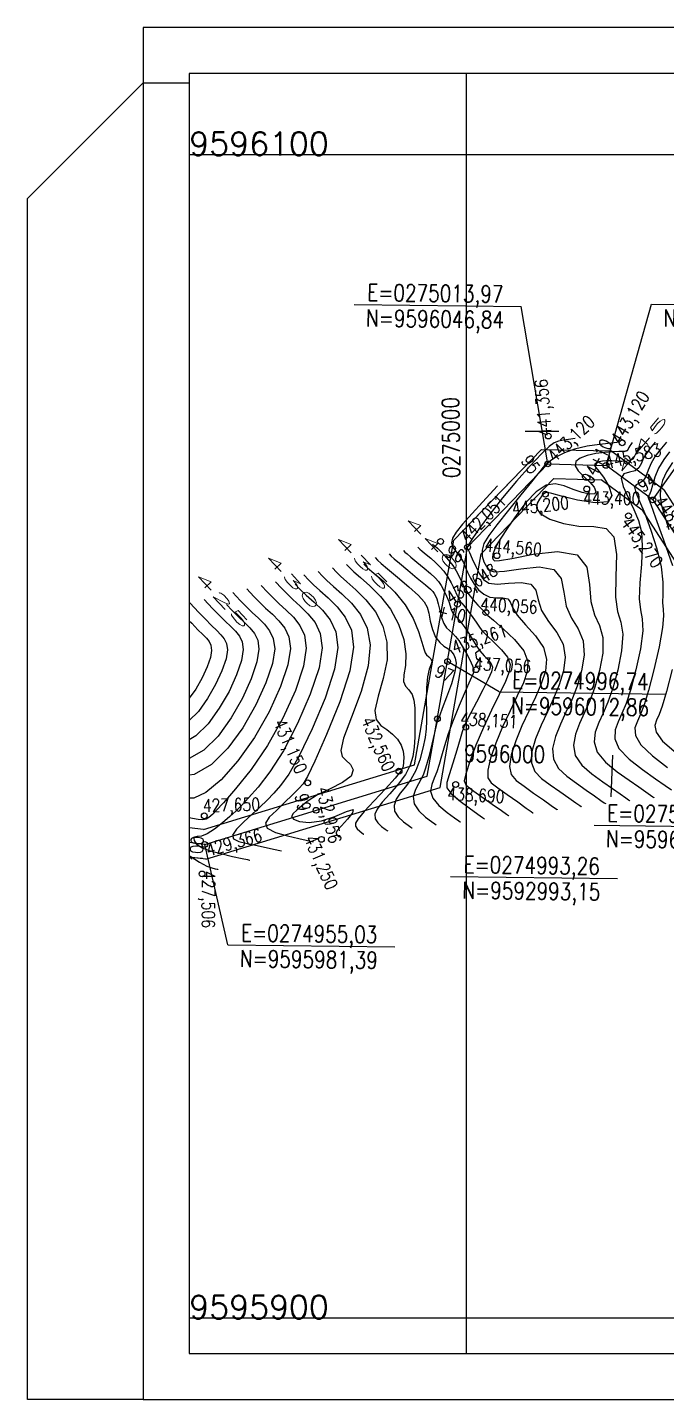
# Model space of a CAD drawing. Header units: millimetres. Extents: x 276147 to 291056, y 9594849 to 9609891.
# Drawn here: x 277339.5 to 277449.3, y 9607270.8 to 9607506.7 of the extents above; entities that cross this region are included whole.
import ezdxf
from ezdxf.enums import TextEntityAlignment as Align

# ---------------------------------------------------------------- set-up
doc = ezdxf.new("R2010")
doc.units = ezdxf.units.MM
doc.header["$LTSCALE"] = 10
doc.linetypes.add('CONTINUO', pattern=[0])
for name, color, linetype in [('2000-Top_malha_coord', 2, 'Continuous'), ('500-dim1', 6, 'Continuous'), ('Curvas mestras', 30, 'Continuous'), ('Curvas simples', 9, 'Continuous'), ('Curvas texto', 2, 'Continuous'), ('LINHA02', 8, 'Continuous'), ('TEXTO-PAPEL', 7, 'Continuous'), ('TEXTO02', 3, 'Continuous'), ('Top_malha_coord', 8, 'Continuous')]:
    doc.layers.add(name, color=color, linetype=linetype)
doc.styles.add('r80', font='romans.shx')
doc.styles.add('ROMANS', font='romans.shx', dxfattribs={"width": 0.8, "height": 4})
doc.styles.add('SIMPLEX', font='simplex', dxfattribs={"height": 0.2})

msp = doc.modelspace()

# ---------------------------------------------------------------- linework, layer by layer
at = {"layer": '500-dim1', "ltscale": 0.1, "elevation": -585}
for points in [[(277359.35, 9607270.83), (277673.07, 9607270.83), (277673.07, 9607506.71), (277359.35, 9607506.71)], [(277367.29, 9607278.77), (277665.13, 9607278.77), (277665.13, 9607498.77), (277367.29, 9607498.77)]]:
    msp.add_lwpolyline(points, close=True, dxfattribs=at)
msp.add_lwpolyline([(277359.35, 9607270.83), (277339.49, 9607270.83), (277339.49, 9607477.33), (277359.35, 9607497.18), (277367.29, 9607497.18)], dxfattribs=at)
at = {"layer": 'Curvas mestras', "linetype": 'CONTINUO'}
for points in [[(277444.81, 9607434.7, -140), (277444.43, 9607434.19, -140), (277444.09, 9607433.61, -140), (277443.82, 9607433.03, -140), (277443.5, 9607432.52, -140), (277442.96, 9607432.19, -140), (277442.06, 9607432.08, -140), (277440.97, 9607432.13, -140), (277439.89, 9607432.21, -140), (277438.99, 9607432.22, -140), (277438.27, 9607432.16, -140), (277437.71, 9607432.04, -140), (277437.27, 9607431.88, -140), (277437, 9607431.66, -140), (277436.95, 9607431.39, -140), (277437.17, 9607431.04, -140), (277437.67, 9607430.43, -140), (277438.45, 9607429.39, -140), (277439.39, 9607427.83, -140), (277439.9, 9607426.23, -140), (277439.26, 9607425.15, -140), (277437.05, 9607424.99, -140), (277434.03, 9607425.47, -140), (277431.28, 9607426.13, -140), (277429.62, 9607426.57, -140), (277428.84, 9607426.75, -140), (277428.5, 9607426.73, -140), (277428.21, 9607426.53, -140), (277427.89, 9607426.17, -140), (277427.49, 9607425.62, -140), (277427.07, 9607424.9, -140), (277426.97, 9607424.06, -140), (277427.6, 9607423.13, -140), (277429.23, 9607422.19, -140), (277431.58, 9607421.42, -140), (277434.24, 9607420.99, -140), (277436.79, 9607420.92, -140), (277438.9, 9607420.57, -140), (277440.25, 9607419.12, -140), (277440.68, 9607416.1, -140), (277440.58, 9607412.28, -140), (277440.52, 9607408.76, -140), (277440.9, 9607406.33, -140), (277441.47, 9607404.49, -140), (277441.8, 9607402.41, -140), (277441.57, 9607399.52, -140), (277440.92, 9607396.21, -140), (277440.07, 9607393.12, -140), (277439.22, 9607390.7, -140), (277438.42, 9607388.83, -140), (277437.67, 9607387.2, -140), (277437.05, 9607385.56, -140), (277436.84, 9607383.88, -140), (277437.36, 9607382.15, -140), (277438.81, 9607380.41, -140), (277440.82, 9607378.75, -140), (277442.87, 9607377.3, -140), (277444.54, 9607376.14, -140), (277445.75, 9607375.28, -140), (277446.55, 9607374.72, -140), (277446.96, 9607374.42, -140), (277447.12, 9607374.32, -140), (277447.14, 9607374.3, -140)], [(277409.06, 9607417.93, -145), (277409.14, 9607417.85, -145), (277409.29, 9607417.72, -145), (277409.55, 9607417.51, -145), (277409.93, 9607417.17, -145), (277410.45, 9607416.66, -145), (277411.13, 9607415.96, -145), (277411.86, 9607415.12, -145), (277412.56, 9607414.21, -145), (277413.14, 9607413.29, -145), (277413.61, 9607412.41, -145), (277414, 9607411.58, -145), (277414.35, 9607410.82, -145), (277414.76, 9607410.07, -145), (277415.32, 9607409.24, -145), (277416.08, 9607408.32, -145), (277416.89, 9607407.42, -145), (277417.57, 9607406.7, -145), (277417.96, 9607406.28, -145), (277418.13, 9607406.1, -145), (277418.18, 9607406.03, -145), (277418.25, 9607405.96, -145), (277418.61, 9607405.63, -145), (277419.56, 9607404.82, -145), (277421.25, 9607403.35, -145), (277423.19, 9607401.48, -145), (277424.76, 9607399.52, -145), (277425.46, 9607397.73, -145), (277425.37, 9607395.99, -145), (277424.7, 9607394.06, -145), (277423.66, 9607391.8, -145), (277422.42, 9607389.25, -145), (277421.13, 9607386.5, -145), (277419.98, 9607383.69, -145), (277419.08, 9607381.09, -145), (277418.58, 9607379.04, -145), (277418.59, 9607377.73, -145), (277419.15, 9607376.86, -145), (277420.29, 9607375.99, -145), (277421.94, 9607374.82, -145), (277423.73, 9607373.56, -145), (277425.2, 9607372.52, -145), (277426.02, 9607371.94, -145), (277426.32, 9607371.72, -145), (277426.36, 9607371.69, -145)], [(277397.3, 9607414.44, -150), (277397.92, 9607413.84, -150), (277399.03, 9607412.87, -150), (277400.7, 9607411.44, -150), (277402.62, 9607409.6, -150), (277404.41, 9607407.44, -150), (277405.76, 9607405.09, -150), (277406.68, 9607402.84, -150), (277407.25, 9607401.02, -150), (277407.59, 9607399.86, -150), (277407.82, 9607399.22, -150), (277408.07, 9607398.84, -150), (277408.44, 9607398.53, -150), (277408.8, 9607398.19, -150), (277408.97, 9607397.79, -150), (277408.84, 9607397.24, -150), (277408.54, 9607396.39, -150), (277408.23, 9607395.06, -150), (277408.07, 9607393.17, -150), (277408.02, 9607391.02, -150), (277408.03, 9607389.02, -150), (277408.04, 9607387.46, -150), (277407.98, 9607386.11, -150), (277407.8, 9607384.64, -150), (277407.44, 9607382.81, -150), (277406.91, 9607380.81, -150), (277406.2, 9607378.95, -150), (277405.34, 9607377.43, -150), (277404.43, 9607376.19, -150), (277403.56, 9607375.1, -150), (277402.86, 9607374.03, -150), (277402.48, 9607372.98, -150), (277402.57, 9607371.96, -150), (277403.2, 9607370.99, -150), (277404.11, 9607370.16, -150), (277404.93, 9607369.55, -150), (277405.39, 9607369.23, -150), (277405.56, 9607369.1, -150), (277405.59, 9607369.09, -150)], [(277385.49, 9607410.98, -155), (277386.3, 9607410.17, -155), (277387.4, 9607409.14, -155), (277388.75, 9607407.93, -155), (277390.19, 9607406.52, -155), (277391.5, 9607404.85, -155), (277392.47, 9607402.83, -155), (277392.82, 9607400.13, -155), (277392.25, 9607396.38, -155), (277390.63, 9607391.43, -155), (277388.39, 9607386.11, -155), (277386.16, 9607381.48, -155), (277384.38, 9607378.34, -155), (277383, 9607376.4, -155), (277381.81, 9607375.07, -155), (277380.66, 9607373.88, -155), (277379.44, 9607372.69, -155), (277378.11, 9607371.45, -155), (277376.67, 9607370.14, -155), (277375.42, 9607368.9, -155), (277374.74, 9607367.88, -155), (277374.89, 9607367.21, -155), (277375.79, 9607366.78, -155), (277377.22, 9607366.44, -155), (277378.97, 9607366.06, -155), (277380.71, 9607365.68, -155), (277382.08, 9607365.38, -155), (277382.84, 9607365.22, -155), (277383.12, 9607365.16, -155), (277383.16, 9607365.15, -155)], [(277373.67, 9607407.53, -160), (277374.68, 9607406.49, -160), (277375.77, 9607405.41, -160), (277376.8, 9607404.44, -160), (277377.73, 9607403.52, -160), (277378.5, 9607402.54, -160), (277379.06, 9607401.37, -160), (277379.26, 9607399.81, -160), (277378.93, 9607397.64, -160), (277377.96, 9607394.75, -160), (277376.43, 9607391.4, -160), (277374.48, 9607388, -160), (277372.24, 9607384.9, -160), (277369.78, 9607382.45, -160), (277367.29, 9607381.03, -160)]]:
    msp.add_polyline3d(points, dxfattribs=at)
at = {"layer": 'Curvas simples', "linetype": 'CONTINUO'}
for points in [[(277433.61, 9607436.04, -143), (277432.43, 9607435.9, -143), (277431.59, 9607435.78, -143), (277430.75, 9607435.59, -143), (277430.01, 9607435.29, -143), (277429.14, 9607434.65, -143), (277427.84, 9607433.39, -143), (277425.89, 9607431.34, -143), (277423.54, 9607428.73, -143), (277421.12, 9607425.86, -143), (277418.95, 9607423.06, -143), (277417.17, 9607420.61, -143), (277415.92, 9607418.79, -143), (277415.27, 9607417.78, -143), (277415.05, 9607417.39, -143), (277415.04, 9607417.31, -143), (277415.07, 9607417.25, -143), (277415.17, 9607417.02, -143), (277415.43, 9607416.42, -143), (277415.9, 9607415.36, -143), (277416.51, 9607414.05, -143), (277417.18, 9607412.78, -143), (277417.87, 9607411.81, -143), (277418.79, 9607411.2, -143), (277420.19, 9607411, -143), (277422.17, 9607411.16, -143), (277424.31, 9607411.31, -143), (277425.99, 9607411.01, -143), (277426.83, 9607409.95, -143), (277427.25, 9607408.33, -143), (277427.84, 9607406.46, -143), (277429.03, 9607404.6, -143), (277430.46, 9607402.72, -143), (277431.55, 9607400.7, -143), (277431.9, 9607398.45, -143), (277431.59, 9607396.08, -143), (277430.85, 9607393.68, -143), (277429.88, 9607391.36, -143), (277428.82, 9607389.08, -143), (277427.75, 9607386.78, -143), (277426.81, 9607384.44, -143), (277426.18, 9607382.21, -143), (277426.09, 9607380.28, -143), (277426.68, 9607378.8, -143), (277427.82, 9607377.61, -143), (277429.32, 9607376.51, -143), (277430.98, 9607375.35, -143), (277432.54, 9607374.25, -143), (277433.74, 9607373.4, -143), (277434.4, 9607372.93, -143), (277434.64, 9607372.76, -143), (277434.67, 9607372.74, -143)], [(277440.81, 9607435.38, -142), (277437.79, 9607435.03, -142), (277435.65, 9607434.71, -142), (277433.51, 9607434.23, -142), (277431.75, 9607433.6, -142), (277430.4, 9607432.91, -142), (277429.42, 9607432.27, -142), (277428.77, 9607431.77, -142), (277428.35, 9607431.38, -142), (277428.07, 9607431.05, -142), (277427.77, 9607430.67, -142), (277427.21, 9607429.96, -142), (277426.1, 9607428.59, -142), (277424.28, 9607426.36, -142), (277422.13, 9607423.72, -142), (277420.15, 9607421.23, -142), (277418.75, 9607419.35, -142), (277417.93, 9607417.97, -142), (277417.6, 9607416.85, -142), (277417.64, 9607415.8, -142), (277417.93, 9607414.83, -142), (277418.34, 9607414.02, -142), (277418.81, 9607413.42, -142), (277419.7, 9607413.12, -142), (277421.45, 9607413.21, -142), (277424.27, 9607413.66, -142), (277427.42, 9607413.97, -142), (277429.96, 9607413.53, -142), (277431.22, 9607411.95, -142), (277431.66, 9607409.64, -142), (277432.07, 9607407.23, -142), (277432.99, 9607405.18, -142), (277434.13, 9607403.31, -142), (277434.97, 9607401.27, -142), (277435.12, 9607398.81, -142), (277434.7, 9607396.12, -142), (277433.92, 9607393.49, -142), (277433, 9607391.14, -142), (277432.02, 9607389, -142), (277431.06, 9607386.92, -142), (277430.22, 9607384.81, -142), (277429.73, 9607382.76, -142), (277429.85, 9607380.91, -142), (277430.72, 9607379.34, -142), (277432.16, 9607377.99, -142), (277433.84, 9607376.77, -142), (277435.5, 9607375.61, -142), (277436.94, 9607374.59, -142), (277438.01, 9607373.84, -142), (277438.59, 9607373.43, -142), (277438.8, 9607373.28, -142), (277438.83, 9607373.26, -142)], [(277443.4, 9607435.33, -141), (277443.14, 9607435.02, -141), (277442.97, 9607434.78, -141), (277442.81, 9607434.51, -141), (277442.68, 9607434.24, -141), (277442.53, 9607434, -141), (277442.27, 9607433.84, -141), (277441.83, 9607433.79, -141), (277441.12, 9607433.79, -141), (277440.08, 9607433.77, -141), (277438.69, 9607433.66, -141), (277437.14, 9607433.45, -141), (277435.65, 9607433.12, -141), (277434.46, 9607432.67, -141), (277433.73, 9607432.09, -141), (277433.6, 9607431.36, -141), (277434.14, 9607430.49, -141), (277435.08, 9607429.54, -141), (277436.08, 9607428.57, -141), (277436.84, 9607427.67, -141), (277437.18, 9607426.96, -141), (277436.97, 9607426.53, -141), (277436.11, 9607426.49, -141), (277434.8, 9607426.77, -141), (277433.27, 9607427.28, -141), (277431.73, 9607427.88, -141), (277430.19, 9607428.25, -141), (277428.59, 9607428, -141), (277426.91, 9607426.88, -141), (277425.21, 9607425.1, -141), (277423.55, 9607422.96, -141), (277422.01, 9607420.77, -141), (277420.73, 9607418.76, -141), (277419.84, 9607417.17, -141), (277419.43, 9607416.14, -141), (277419.38, 9607415.55, -141), (277419.51, 9607415.22, -141), (277419.76, 9607415.03, -141), (277420.62, 9607415.05, -141), (277422.72, 9607415.43, -141), (277426.36, 9607416.16, -141), (277430.54, 9607416.63, -141), (277433.94, 9607416.05, -141), (277435.6, 9607413.94, -141), (277436.08, 9607410.95, -141), (277436.3, 9607408, -141), (277436.95, 9607405.76, -141), (277437.8, 9607403.9, -141), (277438.38, 9607401.84, -141), (277438.35, 9607399.16, -141), (277437.81, 9607396.17, -141), (277437, 9607393.3, -141), (277436.11, 9607390.92, -141), (277435.22, 9607388.92, -141), (277434.37, 9607387.06, -141), (277433.64, 9607385.19, -141), (277433.29, 9607383.32, -141), (277433.6, 9607381.53, -141), (277434.77, 9607379.87, -141), (277436.49, 9607378.37, -141), (277438.36, 9607377.03, -141), (277440.02, 9607375.87, -141), (277441.35, 9607374.94, -141), (277442.28, 9607374.28, -141), (277442.78, 9607373.93, -141), (277442.96, 9607373.8, -141), (277442.98, 9607373.78, -141)], [(277447.32, 9607435.39, -139), (277446.48, 9607434.38, -139), (277445.9, 9607433.6, -139), (277445.37, 9607432.72, -139), (277444.98, 9607431.81, -139), (277444.56, 9607431.03, -139), (277443.91, 9607430.49, -139), (277442.94, 9607430.24, -139), (277441.99, 9607429.97, -139), (277441.51, 9607429.25, -139), (277441.83, 9607427.81, -139), (277442.68, 9607425.89, -139), (277443.67, 9607423.86, -139), (277444.47, 9607421.97, -139), (277444.97, 9607419.98, -139), (277445.14, 9607417.55, -139), (277444.97, 9607414.47, -139), (277444.7, 9607411.22, -139), (277444.59, 9607408.46, -139), (277444.81, 9607406.59, -139), (277445.13, 9607405.04, -139), (277445.21, 9607402.98, -139), (277444.8, 9607399.88, -139), (277444.03, 9607396.26, -139), (277443.15, 9607392.93, -139), (277442.34, 9607390.48, -139), (277441.62, 9607388.75, -139), (277440.98, 9607387.34, -139), (277440.47, 9607385.94, -139), (277440.39, 9607384.43, -139), (277441.12, 9607382.77, -139), (277442.86, 9607380.94, -139), (277445.16, 9607379.13, -139), (277447.39, 9607377.56, -139), (277449.05, 9607376.4, -139), (277450.16, 9607375.63, -139)], [(277449.28, 9607435.42, -138), (277448.14, 9607434.05, -138), (277447.37, 9607433.01, -138), (277446.66, 9607431.82, -138), (277446.14, 9607430.6, -138), (277445.73, 9607429.52, -138), (277445.26, 9607428.74, -138), (277444.66, 9607428.34, -138), (277444.09, 9607428.09, -138), (277443.81, 9607427.66, -138), (277444.01, 9607426.77, -138), (277444.63, 9607425.3, -138), (277445.55, 9607423.14, -138), (277446.63, 9607420.29, -138), (277447.66, 9607417.09, -138), (277448.38, 9607413.99, -138), (277448.65, 9607411.35, -138), (277448.64, 9607409.27, -138), (277448.6, 9607407.77, -138), (277448.71, 9607406.73, -138), (277448.8, 9607405.57, -138), (277448.62, 9607403.55, -138), (277448.02, 9607400.23, -138), (277447.14, 9607396.3, -138), (277446.22, 9607392.74, -138), (277445.45, 9607390.26, -138), (277444.82, 9607388.66, -138), (277444.29, 9607387.48, -138), (277443.88, 9607386.32, -138), (277443.94, 9607384.99, -138), (277444.88, 9607383.39, -138), (277446.9, 9607381.48, -138), (277449.49, 9607379.51, -138)], [(277449.81, 9607433.73, -137), (277448.84, 9607432.42, -137), (277447.94, 9607430.92, -137), (277447.31, 9607429.39, -137), (277446.9, 9607428.01, -137), (277446.61, 9607426.99, -137), (277446.37, 9607426.44, -137), (277446.19, 9607426.21, -137), (277446.11, 9607426.07, -137), (277446.19, 9607425.74, -137), (277446.58, 9607424.72, -137), (277447.43, 9607422.43, -137), (277448.8, 9607418.61, -137), (277450.34, 9607414.2, -137)], [(277450.32, 9607431.92, -136), (277449.28, 9607430.32, -136), (277448.6, 9607428.83, -136), (277448.27, 9607427.45, -136), (277448.22, 9607426.13, -136), (277448.4, 9607424.76, -136), (277448.87, 9607423, -136), (277449.71, 9607420.43, -136)], [(277420.26, 9607427.93, -144), (277417.67, 9607425.11, -144), (277415.9, 9607423.16, -144), (277414.27, 9607421.31, -144), (277413.13, 9607419.92, -144), (277412.52, 9607418.91, -144), (277412.38, 9607418.09, -144), (277412.65, 9607417.31, -144), (277413.14, 9607416.58, -144), (277413.66, 9607415.91, -144), (277414.07, 9607415.32, -144), (277414.39, 9607414.72, -144), (277414.72, 9607414, -144), (277415.13, 9607413.09, -144), (277415.64, 9607412.05, -144), (277416.26, 9607411, -144), (277417.01, 9607410.03, -144), (277417.89, 9607409.26, -144), (277418.92, 9607408.78, -144), (277420.08, 9607408.65, -144), (277421.19, 9607408.65, -144), (277422.02, 9607408.5, -144), (277422.45, 9607407.96, -144), (277422.84, 9607407.02, -144), (277423.62, 9607405.69, -144), (277425.08, 9607404.03, -144), (277426.79, 9607402.13, -144), (277428.14, 9607400.12, -144), (277428.68, 9607398.1, -144), (277428.48, 9607396.03, -144), (277427.78, 9607393.87, -144), (277426.77, 9607391.58, -144), (277425.62, 9607389.17, -144), (277424.44, 9607386.64, -144), (277423.39, 9607384.06, -144), (277422.63, 9607381.65, -144), (277422.33, 9607379.66, -144), (277422.63, 9607378.27, -144), (277423.49, 9607377.24, -144), (277424.81, 9607376.25, -144), (277426.46, 9607375.09, -144), (277428.14, 9607373.9, -144), (277429.47, 9607372.96, -144), (277430.21, 9607372.43, -144), (277430.48, 9607372.24, -144), (277430.52, 9607372.21, -144)], [(277404.11, 9607416.79, -147), (277404.36, 9607416.53, -147), (277404.71, 9607416.21, -147), (277405.37, 9607415.63, -147), (277406.41, 9607414.76, -147), (277407.63, 9607413.75, -147), (277408.74, 9607412.81, -147), (277409.54, 9607412.08, -147), (277410.1, 9607411.45, -147), (277410.57, 9607410.77, -147), (277411.04, 9607409.91, -147), (277411.49, 9607408.95, -147), (277411.87, 9607408.04, -147), (277412.12, 9607407.27, -147), (277412.3, 9607406.67, -147), (277412.46, 9607406.24, -147), (277412.65, 9607405.94, -147), (277412.93, 9607405.65, -147), (277413.35, 9607405.2, -147), (277413.94, 9607404.48, -147), (277414.62, 9607403.55, -147), (277415.32, 9607402.52, -147), (277415.96, 9607401.48, -147), (277416.58, 9607400.47, -147), (277417.24, 9607399.54, -147), (277417.98, 9607398.71, -147), (277418.67, 9607397.97, -147), (277419.18, 9607397.33, -147), (277419.39, 9607396.72, -147), (277419.23, 9607395.92, -147), (277418.68, 9607394.67, -147), (277417.73, 9607392.82, -147), (277416.63, 9607390.73, -147), (277415.66, 9607388.9, -147), (277415.03, 9607387.7, -147), (277414.7, 9607387, -147), (277414.52, 9607386.6, -147), (277414.39, 9607386.22, -147), (277414.2, 9607385.59, -147), (277413.84, 9607384.39, -147), (277413.26, 9607382.46, -147), (277412.57, 9607380.22, -147), (277411.94, 9607378.23, -147), (277411.53, 9607376.91, -147), (277411.56, 9607375.99, -147), (277412.23, 9607375.07, -147), (277413.64, 9607373.86, -147), (277415.37, 9607372.56, -147), (277416.86, 9607371.49, -147), (277417.7, 9607370.9, -147), (277418.01, 9607370.68, -147), (277418.05, 9607370.65, -147)], [(277406.56, 9607417.39, -146), (277406.71, 9607417.23, -146), (277406.92, 9607417.03, -146), (277407.33, 9607416.68, -146), (277407.98, 9607416.13, -146), (277408.78, 9607415.46, -146), (277409.6, 9607414.73, -146), (277410.34, 9607414.01, -146), (277411.01, 9607413.23, -146), (277411.65, 9607412.31, -146), (277412.28, 9607411.21, -146), (277412.84, 9607410.09, -146), (277413.29, 9607409.16, -146), (277413.56, 9607408.57, -146), (277413.74, 9607408.23, -146), (277413.89, 9607407.99, -146), (277414.1, 9607407.73, -146), (277414.41, 9607407.37, -146), (277414.84, 9607406.85, -146), (277415.4, 9607406.12, -146), (277416.02, 9607405.3, -146), (277416.59, 9607404.49, -146), (277417.06, 9607403.78, -146), (277417.59, 9607403.06, -146), (277418.4, 9607402.18, -146), (277419.61, 9607401.03, -146), (277420.93, 9607399.73, -146), (277421.97, 9607398.43, -146), (277422.42, 9607397.22, -146), (277422.28, 9607395.92, -146), (277421.63, 9607394.25, -146), (277420.55, 9607392.02, -146), (277419.22, 9607389.34, -146), (277417.83, 9607386.36, -146), (277416.56, 9607383.31, -146), (277415.53, 9607380.53, -146), (277414.82, 9607378.42, -146), (277414.54, 9607377.19, -146), (277414.82, 9607376.48, -146), (277415.78, 9607375.73, -146), (277417.42, 9607374.56, -146), (277419.33, 9607373.21, -146), (277420.93, 9607372.07, -146), (277421.83, 9607371.44, -146), (277422.16, 9607371.21, -146), (277422.21, 9607371.17, -146)], [(277394.33, 9607414.39, -151), (277394.94, 9607413.75, -151), (277395.6, 9607413.11, -151), (277396.7, 9607412.13, -151), (277398.31, 9607410.73, -151), (277400.15, 9607408.91, -151), (277401.9, 9607406.69, -151), (277403.26, 9607404.13, -151), (277404.14, 9607401.47, -151), (277404.53, 9607399.01, -151), (277404.45, 9607397, -151), (277404.19, 9607395.44, -151), (277404.1, 9607394.29, -151), (277404.43, 9607393.48, -151), (277405.01, 9607392.81, -151), (277405.57, 9607392.05, -151), (277405.9, 9607391.04, -151), (277406.03, 9607389.75, -151), (277406.06, 9607388.22, -151), (277406.08, 9607386.5, -151), (277406.06, 9607384.71, -151), (277405.96, 9607382.97, -151), (277405.73, 9607381.38, -151), (277405.27, 9607379.86, -151), (277404.43, 9607378.3, -151), (277403.18, 9607376.63, -151), (277401.75, 9607374.98, -151), (277400.46, 9607373.51, -151), (277399.59, 9607372.35, -151), (277399.17, 9607371.44, -151), (277399.22, 9607370.67, -151), (277399.68, 9607369.96, -151), (277400.35, 9607369.35, -151), (277400.95, 9607368.91, -151), (277401.29, 9607368.67, -151), (277401.41, 9607368.58, -151), (277401.43, 9607368.57, -151)], [(277399.22, 9607415.59, -149), (277399.66, 9607415.13, -149), (277400.25, 9607414.58, -149), (277401.36, 9607413.62, -149), (277403.07, 9607412.18, -149), (277405.01, 9607410.54, -149), (277406.66, 9607409.04, -149), (277407.66, 9607407.94, -149), (277408.16, 9607407.03, -149), (277408.43, 9607406.01, -149), (277408.71, 9607404.67, -149), (277409.1, 9607403.2, -149), (277409.63, 9607401.88, -149), (277410.32, 9607400.96, -149), (277411.06, 9607400.36, -149), (277411.71, 9607399.94, -149), (277412.16, 9607399.6, -149), (277412.48, 9607399.25, -149), (277412.75, 9607398.84, -149), (277413.01, 9607398.29, -149), (277413.13, 9607397.4, -149), (277412.94, 9607395.96, -149), (277412.33, 9607393.87, -149), (277411.51, 9607391.57, -149), (277410.77, 9607389.64, -149), (277410.32, 9607388.51, -149), (277410.11, 9607387.97, -149), (277410.01, 9607387.7, -149), (277409.91, 9607387.37, -149), (277409.74, 9607386.7, -149), (277409.44, 9607385.45, -149), (277408.98, 9607383.51, -149), (277408.44, 9607381.3, -149), (277407.91, 9607379.38, -149), (277407.49, 9607378.16, -149), (277407.1, 9607377.4, -149), (277406.66, 9607376.68, -149), (277406.14, 9607375.71, -149), (277405.79, 9607374.52, -149), (277405.92, 9607373.24, -149), (277406.72, 9607372.02, -149), (277407.87, 9607370.97, -149), (277408.91, 9607370.2, -149), (277409.49, 9607369.78, -149), (277409.71, 9607369.63, -149), (277409.74, 9607369.61, -149)], [(277401.66, 9607416.19, -148), (277402.01, 9607415.82, -148), (277402.49, 9607415.38, -148), (277403.41, 9607414.59, -148), (277404.85, 9607413.39, -148), (277406.48, 9607412.04, -148), (277407.88, 9607410.88, -148), (277408.74, 9607410.15, -148), (277409.17, 9607409.73, -148), (277409.4, 9607409.41, -148), (277409.6, 9607409.02, -148), (277409.82, 9607408.46, -148), (277410.07, 9607407.62, -148), (277410.33, 9607406.5, -148), (277410.64, 9607405.28, -148), (277411.02, 9607404.22, -148), (277411.48, 9607403.5, -148), (277411.99, 9607403.01, -148), (277412.53, 9607402.57, -148), (277413.06, 9607402.03, -148), (277413.6, 9607401.31, -148), (277414.2, 9607400.36, -148), (277414.87, 9607399.19, -148), (277415.5, 9607397.99, -148), (277415.98, 9607396.99, -148), (277416.19, 9607396.32, -148), (277416.07, 9607395.64, -148), (277415.58, 9607394.49, -148), (277414.72, 9607392.57, -148), (277413.66, 9607390.14, -148), (277412.62, 9607387.59, -148), (277411.79, 9607385.25, -148), (277411.15, 9607383.2, -148), (277410.65, 9607381.45, -148), (277410.22, 9607380, -148), (277409.82, 9607378.76, -148), (277409.4, 9607377.64, -148), (277408.97, 9607376.55, -148), (277408.77, 9607375.44, -148), (277409.12, 9607374.24, -148), (277410.2, 9607372.97, -148), (277411.62, 9607371.77, -148), (277412.89, 9607370.85, -148), (277413.6, 9607370.34, -148), (277413.86, 9607370.16, -148), (277413.9, 9607370.13, -148)], [(277386.99, 9607412.59, -154), (277387.85, 9607411.67, -154), (277388.63, 9607410.9, -154), (277389.72, 9607409.89, -154), (277391.14, 9607408.63, -154), (277392.68, 9607407.12, -154), (277394.1, 9607405.31, -154), (277395.15, 9607403.12, -154), (277395.53, 9607400.2, -154), (277394.91, 9607396.13, -154), (277393.17, 9607390.78, -154), (277390.9, 9607385.17, -154), (277388.85, 9607380.59, -154), (277387.61, 9607377.95, -154), (277386.88, 9607376.69, -154), (277386.15, 9607375.89, -154), (277385.05, 9607374.8, -154), (277383.68, 9607373.46, -154), (277382.26, 9607372.11, -154), (277381.04, 9607370.93, -154), (277380.38, 9607369.93, -154), (277380.67, 9607369.08, -154), (277382.1, 9607368.34, -154), (277384.16, 9607367.74, -154), (277386.11, 9607367.29, -154), (277387.4, 9607367, -154), (277388.09, 9607366.85, -154), (277388.42, 9607366.78, -154), (277388.57, 9607366.75, -154), (277388.63, 9607366.74, -154), (277388.63, 9607366.74, -154)], [(277389.44, 9607413.19, -153), (277390.21, 9607412.36, -153), (277390.95, 9607411.64, -153), (277392.05, 9607410.63, -153), (277393.53, 9607409.33, -153), (277395.17, 9607407.72, -153), (277396.7, 9607405.77, -153), (277397.85, 9607403.45, -153), (277398.38, 9607400.58, -153), (277398.06, 9607396.96, -153), (277396.81, 9607392.57, -153), (277395.16, 9607388.12, -153), (277393.82, 9607384.52, -153), (277393.32, 9607382.41, -153), (277393.54, 9607381.37, -153), (277394.2, 9607380.75, -153), (277395, 9607380, -153), (277395.47, 9607379.06, -153), (277395.12, 9607378.01, -153), (277393.63, 9607376.91, -153), (277391.48, 9607375.81, -153), (277389.34, 9607374.76, -153), (277387.73, 9607373.78, -153), (277386.61, 9607372.91, -153), (277385.8, 9607372.17, -153), (277385.17, 9607371.56, -153), (277384.89, 9607371.04, -153), (277385.19, 9607370.59, -153), (277386.23, 9607370.19, -153), (277387.89, 9607370.02, -153), (277390, 9607370.29, -153), (277392.32, 9607371.06, -153), (277394.33, 9607371.9, -153), (277395.47, 9607372.24, -153), (277395.37, 9607371.69, -153), (277394.47, 9607370.59, -153), (277393.44, 9607369.47, -153), (277392.79, 9607368.73, -153), (277392.53, 9607368.33, -153), (277392.52, 9607368.1, -153), (277392.64, 9607367.9, -153), (277392.82, 9607367.74, -153), (277392.99, 9607367.62, -153), (277393.08, 9607367.55, -153), (277393.12, 9607367.53, -153), (277393.12, 9607367.52, -153)], [(277391.88, 9607413.79, -152), (277392.57, 9607413.06, -152), (277393.27, 9607412.37, -152), (277394.38, 9607411.38, -152), (277395.92, 9607410.03, -152), (277397.66, 9607408.31, -152), (277399.3, 9607406.23, -152), (277400.55, 9607403.79, -152), (277401.26, 9607401.02, -152), (277401.3, 9607397.98, -152), (277400.64, 9607394.78, -152), (277399.74, 9607391.75, -152), (277399.19, 9607389.3, -152), (277399.4, 9607387.71, -152), (277400.19, 9607386.73, -152), (277401.23, 9607386.01, -152), (277402.23, 9607385.23, -152), (277403.08, 9607384.34, -152), (277403.69, 9607383.35, -152), (277404.02, 9607382.3, -152), (277404.14, 9607381.28, -152), (277404.13, 9607380.39, -152), (277404.03, 9607379.68, -152), (277403.63, 9607378.87, -152), (277402.66, 9607377.66, -152), (277401.01, 9607375.84, -152), (277399.07, 9607373.76, -152), (277397.37, 9607371.92, -152), (277396.31, 9607370.67, -152), (277395.87, 9607369.9, -152), (277395.87, 9607369.38, -152), (277396.16, 9607368.93, -152), (277396.58, 9607368.55, -152), (277396.97, 9607368.26, -152), (277397.18, 9607368.11, -152), (277397.26, 9607368.05, -152), (277397.28, 9607368.04, -152)], [(277379.65, 9607410.79, -157), (277380.76, 9607409.6, -157), (277381.65, 9607408.69, -157), (277382.75, 9607407.65, -157), (277383.97, 9607406.53, -157), (277385.2, 9607405.32, -157), (277386.3, 9607403.92, -157), (277387.1, 9607402.25, -157), (277387.39, 9607400, -157), (277386.92, 9607396.89, -157), (277385.53, 9607392.73, -157), (277383.39, 9607387.99, -157), (277380.76, 9607383.28, -157), (277377.91, 9607379.14, -157), (277375.24, 9607375.8, -157), (277373.15, 9607373.43, -157), (277371.92, 9607372.08, -157), (277371.33, 9607371.45, -157), (277371.02, 9607371.15, -157), (277370.68, 9607370.87, -157), (277370.22, 9607370.62, -157), (277369.6, 9607370.48, -157), (277368.8, 9607370.52, -157), (277367.83, 9607370.71, -157), (277367.29, 9607370.85, -157)], [(277377.21, 9607410.19, -158), (277378.4, 9607408.91, -158), (277379.33, 9607407.96, -158), (277380.42, 9607406.9, -158), (277381.58, 9607405.84, -158), (277382.71, 9607404.72, -158), (277383.7, 9607403.46, -158), (277384.42, 9607401.95, -158), (277384.68, 9607399.94, -158), (277384.26, 9607397.14, -158), (277383, 9607393.39, -158), (277381.02, 9607389.07, -158), (277378.51, 9607384.67, -158), (277375.65, 9607380.66, -158), (277372.76, 9607377.39, -158), (277370.17, 9607375.19, -158), (277368.09, 9607374.23, -158), (277367.29, 9607374.21, -158)], [(277382.1, 9607411.39, -156), (277383.12, 9607410.29, -156), (277383.98, 9607409.43, -156), (277385.07, 9607408.39, -156), (277386.36, 9607407.23, -156), (277387.69, 9607405.92, -156), (277388.9, 9607404.39, -156), (277389.79, 9607402.54, -156), (277390.11, 9607400.07, -156), (277389.59, 9607396.63, -156), (277388.08, 9607392.08, -156), (277385.89, 9607387.05, -156), (277383.46, 9607382.38, -156), (277381.14, 9607378.74, -156), (277379.12, 9607376.1, -156), (277377.48, 9607374.25, -156), (277376.28, 9607372.97, -156), (277375.31, 9607372, -156), (277374.29, 9607371.06, -156), (277373.03, 9607369.97, -156), (277371.66, 9607368.89, -156), (277370.38, 9607368.08, -156), (277369.37, 9607367.7, -156), (277368.64, 9607367.6, -156), (277368.21, 9607367.53, -156), (277368.07, 9607367.29, -156), (277368.16, 9607366.93, -156), (277368.44, 9607366.5, -156), (277368.88, 9607366.07, -156), (277369.64, 9607365.64, -156), (277370.9, 9607365.17, -156), (277372.73, 9607364.68, -156), (277374.73, 9607364.21, -156), (277376.38, 9607363.84, -156), (277377.29, 9607363.65, -156), (277377.63, 9607363.57, -156), (277377.68, 9607363.56, -156)], [(277374.76, 9607409.59, -159), (277376.04, 9607408.22, -159), (277377, 9607407.22, -159), (277378.09, 9607406.15, -159), (277379.19, 9607405.14, -159), (277380.22, 9607404.12, -159), (277381.1, 9607403, -159), (277381.74, 9607401.66, -159), (277381.97, 9607399.88, -159), (277381.6, 9607397.39, -159), (277380.48, 9607394.07, -159), (277378.73, 9607390.24, -159), (277376.49, 9607386.33, -159), (277373.92, 9607382.79, -159), (277371.11, 9607379.98, -159), (277368.11, 9607378.27, -159), (277367.29, 9607378.16, -159)], [(277369.87, 9607408.39, -161), (277371.31, 9607406.84, -161), (277372.35, 9607405.75, -161), (277373.44, 9607404.66, -161), (277374.41, 9607403.74, -161), (277375.23, 9607402.92, -161), (277375.9, 9607402.08, -161), (277376.38, 9607401.08, -161), (277376.55, 9607399.75, -161), (277376.27, 9607397.9, -161), (277375.44, 9607395.42, -161), (277374.13, 9607392.57, -161), (277372.46, 9607389.66, -161), (277370.55, 9607387.02, -161), (277368.45, 9607384.92, -161), (277367.29, 9607384.26, -161)], [(277367.42, 9607407.79, -162), (277368.95, 9607406.15, -162), (277370.03, 9607405.02, -162), (277371.11, 9607403.91, -162), (277372.02, 9607403.04, -162), (277372.74, 9607402.32, -162), (277373.3, 9607401.62, -162), (277373.69, 9607400.79, -162), (277373.84, 9607399.69, -162), (277373.61, 9607398.15, -162), (277372.92, 9607396.1, -162), (277371.83, 9607393.73, -162), (277370.45, 9607391.32, -162), (277368.87, 9607389.13, -162), (277367.29, 9607387.56, -162)], [(277367.29, 9607404.72, -163), (277367.71, 9607404.28, -163), (277368.79, 9607403.17, -163), (277369.63, 9607402.34, -163), (277370.25, 9607401.72, -163), (277370.7, 9607401.15, -163), (277371.01, 9607400.5, -163), (277371.13, 9607399.62, -163), (277370.94, 9607398.4, -163), (277370.39, 9607396.77, -163), (277369.53, 9607394.89, -163), (277368.44, 9607392.98, -163), (277367.29, 9607391.4, -163)], [(277450.25, 9607396.35, -137), (277449.3, 9607392.55, -137), (277448.56, 9607390.04, -137), (277448.02, 9607388.58, -137), (277447.6, 9607387.62, -137), (277447.3, 9607386.69, -137), (277447.5, 9607385.55, -137), (277448.63, 9607384.02, -137), (277450.95, 9607382.02, -137)], [(277367.29, 9607364.37, -157), (277367.46, 9607364.24, -157), (277369.04, 9607363.2, -157), (277370.29, 9607362.55, -157), (277371.19, 9607362.21, -157), (277371.77, 9607362.07, -157), (277372.07, 9607362, -157), (277372.18, 9607361.98, -157), (277372.2, 9607361.97, -157)]]:
    msp.add_polyline3d(points, dxfattribs=at)
at = {"layer": 'LINHA02'}
for p, q in [((277395.62, 9607459.11, -585), (277424.33, 9607458.75, -585)), ((277428.91, 9607431.69, -585), (277424.33, 9607458.75, -585)), ((277438.9, 9607431.42, -585), (277446.71, 9607459.12, -585)), ((277446.71, 9607459.12, -585), (277475.41, 9607458.76, -585)), ((277446.95, 9607425.49, -585), (277461.83, 9607446.69, -585)), ((277420.54, 9607392.47, -585), (277411.68, 9607397.72, -585)), ((277420.54, 9607392.47, -585), (277449.24, 9607392.12, -585)), ((277436.84, 9607369.59, -585), (277465.55, 9607369.23, -585)), ((277373.94, 9607349, -585), (277369.96, 9607366.25, -585)), ((277412.17, 9607360.76, -585), (277440.88, 9607360.4, -585)), ((277373.94, 9607349, -585), (277402.64, 9607348.65, -585))]:
    msp.add_line(p, q, dxfattribs=at)
at = {"layer": 'TEXTO-PAPEL', "color": 7, "linetype": 'Continuous'}
for p, q in [((277415.11, 9607417.38, -585), (277428.91, 9607431.69, -585)), ((277428.91, 9607431.69, -585), (277438.9, 9607431.42, -585)), ((277446.96, 9607425.48, -585), (277438.9, 9607431.42, -585)), ((277446.96, 9607425.48, -585), (277457.77, 9607408.66, -585)), ((277414.92, 9607416.34, -585), (277415.11, 9607417.38, -585)), ((277416.46, 9607399.12, -585), (277416.64, 9607398.14, -585)), ((277369.96, 9607366.25, -585), (277408.19, 9607378, -585)), ((277369.96, 9607366.25, -585), (277367.29, 9607366.6, -585))]:
    msp.add_line(p, q, dxfattribs=at)
at = {"layer": 'TEXTO-PAPEL', "color": 4, "linetype": 'Continuous'}
for p, q in [((277417.36, 9607399.78, -585), (277416.46, 9607399.12, -585)), ((277417.64, 9607397.59, -585), (277416.64, 9607398.14, -585)), ((277440.02, 9607381.61, -585), (277439.72, 9607374.44, -585))]:
    msp.add_line(p, q, dxfattribs=at)
at = {"layer": 'TEXTO-PAPEL', "color": 7, "linetype": 'Continuous'}
for centre in [(277428.98, 9607436.46, -585), (277441.68, 9607435.3, -585), (277428.91, 9607431.69, -585), (277438.9, 9607431.42, -585), (277428.48, 9607426.47, -585), (277435.59, 9607427.37, -585), (277446.96, 9607425.48, -585), (277442.76, 9607422.76, -585), (277410.47, 9607418.35, -585), (277415.11, 9607417.38, -585), (277420.16, 9607415.9, -585), (277413.39, 9607407.55, -585), (277418.26, 9607406.12, -585), (277411.68, 9607397.72, -585), (277416.55, 9607396.29, -585), (277409.93, 9607387.85, -585), (277414.8, 9607386.42, -585), (277403.33, 9607378.87, -585), (277387.65, 9607376.85, -585), (277413.07, 9607376.57, -585), (277389.08, 9607372.13, -585), (277369.88, 9607371.18, -585), (277390, 9607367.13, -585), (277369.96, 9607366.25, -585), (277369.49, 9607361.19, -585)]:
    msp.add_circle(centre, 0.5, dxfattribs=at)
at = {"layer": 'Top_malha_coord'}
for p, q in [((277414.92, 9607278.77, -585), (277414.92, 9607498.77, -585)), ((277367.29, 9607484.85, -585), (277665.13, 9607484.85, -585)), ((277367.29, 9607284.85, -585), (277594.58, 9607284.85, -585))]:
    msp.add_line(p, q, dxfattribs=at)
at = {"layer": 'Top_malha_coord', "color": 6}
for p, q in [((277425.01, 9607437.28, -585), (277430.82, 9607437.28, -585)), ((277412.78, 9607418.57, -585), (277427.8, 9607434.14, -585)), ((277414.24, 9607420.09, -585), (277427.8, 9607434.14, -585)), ((277427.8, 9607434.14, -585), (277439.75, 9607433.9, -585)), ((277427.8, 9607434.14, -585), (277439.75, 9607433.9, -585)), ((277448.81, 9607427.22, -585), (277439.75, 9607433.9, -585)), ((277417.44, 9607416.2, -585), (277429.94, 9607429.16, -585)), ((277429.94, 9607429.16, -585), (277438.05, 9607428.94, -585)), ((277445.1, 9607423.75, -585), (277438.05, 9607428.94, -585)), ((277448.81, 9607427.22, -585), (277460.03, 9607409.77, -585)), ((277445.1, 9607423.75, -585), (277455.51, 9607407.55, -585)), ((277412.78, 9607418.57, -585), (277413.36, 9607419.17, -585)), ((277406, 9607379.94, -585), (277412.78, 9607418.57, -585)), ((277414.92, 9607401.88, -585), (277417.44, 9607416.2, -585)), ((277410.39, 9607376.06, -585), (277414.55, 9607399.75, -585)), ((277369.75, 9607368.8, -585), (277406, 9607379.94, -585)), ((277370.17, 9607363.7, -585), (277410.39, 9607376.06, -585)), ((277369.75, 9607368.8, -585), (277367.29, 9607369.12, -585)), ((277370.17, 9607363.7, -585), (277367.29, 9607364.08, -585))]:
    msp.add_line(p, q, dxfattribs=at)
at = {"layer": 'Top_malha_coord', "color": 7}
msp.add_line((277408.19, 9607378, -585), (277414.92, 9607416.34, -585), dxfattribs=at)

# ---------------------------------------------------------------- texts
at = {"style": 'ROMANS', "width": 0.8}
for s, height, rotation, p in [('E=0275013,97', 2.9046, 359.2617, (277397.91, 9607462.61, -585)), ('N=9596046,84', 2.9046, 359.2617, (277397.7, 9607458.2, -585)), ('N=9596046,56', 2.9046, 359.2617, (277448.79, 9607458.22, -585)), ('0275000', 2.905, 90.836, (277410.92, 9607429.21, -585)), ('E=0274996,74', 2.9046, 359.2617, (277422.83, 9607395.98, -585)), ('N=9596012,86', 2.9046, 359.2617, (277422.62, 9607391.57, -585)), ('9596000', 2.905, 359.2617, (277414.53, 9607383.36, -585)), ('E=0275049,49', 2.9046, 359.2617, (277439.13, 9607373.09, -585)), ('N=9596004,95', 2.9046, 359.2617, (277438.92, 9607368.69, -585)), ('E=0274993,26', 2.9046, 359.2617, (277414.46, 9607364.27, -585)), ('N=9592993,15', 2.9046, 359.2617, (277414.25, 9607359.86, -585)), ('E=0274955,03', 2.9046, 359.2617, (277376.23, 9607352.51, -585)), ('N=9595981,39', 2.9046, 359.2617, (277376.02, 9607348.1, -585))]:
    msp.add_text(s, height=height, rotation=rotation, dxfattribs=at).set_placement(p, align=Align.TOP_LEFT)
at = {"layer": '2000-Top_malha_coord', "style": 'r80'}
for s, p in [('9596100', (277367.29, 9607483.52, -585)), ('9595900', (277367.29, 9607283.52, -585))]:
    msp.add_text(s, height=4, dxfattribs=at).set_placement(p, align=Align.BOTTOM_LEFT)
at = {"layer": 'Curvas texto', "style": 'SIMPLEX', "width": 3.299405}
for s, rotation, p, p2 in [('445', 50.1468, (277441.58, 9607429.66, -140), (277449.74, 9607439.43, -140)), ('440', 313.7679, (277404.09, 9607422.03, -145), (277412.89, 9607412.84, -145)), ('435', 313.5653, (277392.11, 9607418.81, -150), (277400.88, 9607409.58, -150)), ('430', 313.2101, (277380.11, 9607415.61, -155), (277388.83, 9607406.33, -155)), ('425', 313.074, (277368.1, 9607412.4, -160), (277376.79, 9607403.1, -160))]:
    msp.add_text(s, height=1.5, rotation=rotation, dxfattribs=at).set_placement(p, p2, align=Align.FIT)
at = {"layer": 'TEXTO02', "style": 'ROMANS', "width": 0.8}
for s, rotation, p in [('441,356', 94.1255, (277427.33, 9607436.35, -585)), ('443,120', 59.1637, (277439.57, 9607436, -585)), ('443,120', 43.8845, (277428.56, 9607433.42, -585)), ('94+10', 63.137, (277434.54, 9607429.04, -585)), ('445,583', 13.7969, (277438.48, 9607432.91, -585)), ('95', 306.1908, (277425.95, 9607433.47, -585)), ('94', 32.382, (277444.05, 9607428.55, -585)), ('443,400', 359.2714, (277434.99, 9607426.95, -585)), ('442,051', 45.7039, (277413.54, 9607419.56, -585)), ('445,200', 6.4329, (277422.62, 9607425.05, -585)), ('448,368', 305.4398, (277448.83, 9607426.43, -585)), ('445,270', 305.4398, (277443.16, 9607422.84, -585)), ('96', 334.2894, (277412.13, 9607417.89, -585)), ('444,560', 354.8013, (277418.16, 9607418.87, -585)), ('438,648', 33.0276, (277411.08, 9607409.31, -585)), ('440,056', 356.8061, (277417.38, 9607408.68, -585)), ('+10', 346.2522, (277410.2, 9607407.61, -585)), ('435,261', 18.3543, (277412.13, 9607401.11, -585)), ('437,056', 356.8061, (277416.3, 9607398.47, -585)), ('97', 336.3084, (277410.18, 9607397.27, -585)), ('438,151', 356.8061, (277413.92, 9607388.98, -585)), ('431,150', 293.6659, (277383.72, 9607388.09, -585)), ('432,560', 293.6659, (277398.8, 9607388.48, -585)), ('427,650', 1.5058, (277369.59, 9607374.03, -585)), ('99', 283.112, (277387.56, 9607375.23, -585)), ('432,956', 283.112, (277391.28, 9607376.36, -585)), ('438,690', 356.8061, (277411.7, 9607376.12, -585)), ('100', 86.2353, (277367.3, 9607363.23, -585)), ('429,366', 15.7082, (277369.95, 9607366.35, -585)), ('431,250', 293.6659, (277388.98, 9607368.15, -585)), ('427,506', 269.5828, (277371.73, 9607361.71, -585))]:
    msp.add_text(s, height=2.207, rotation=rotation, dxfattribs=at).set_placement(p, align=Align.TOP_LEFT)

doc.saveas('drawing.dxf')
